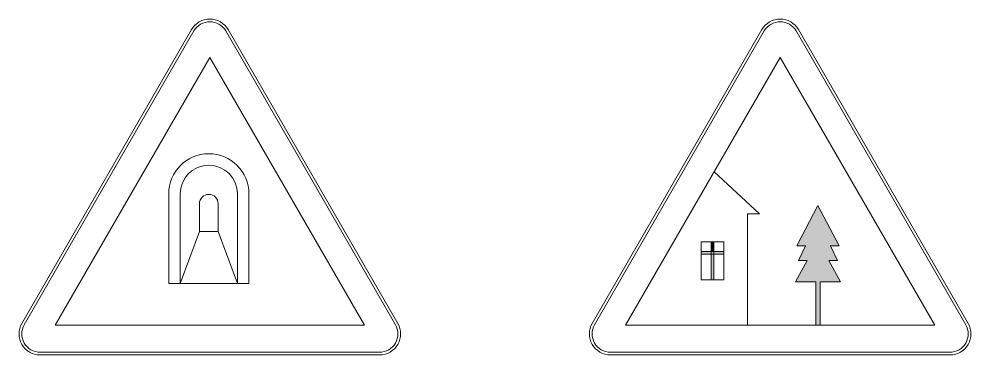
# Model space of a CAD drawing. Header units: millimetres. Extents: x 1182829 to 1183704, y -71582 to -71209.
# Drawn here: x 1182845.41 to 1182853.2, y -71530.03 to -71527.28 of the extents above; entities that cross this region are included whole.
import ezdxf

# ---------------------------------------------------------------- set-up
doc = ezdxf.new("R2010")
doc.units = ezdxf.units.MM
doc.layers.get('0').update_dxf_attribs({"lineweight": 9})

msp = doc.modelspace()

# ---------------------------------------------------------------- hatches: boundary and pattern name
for points in [[(1182852.0475, -71529.1327), (1182852.1187, -71529.1327), (1182851.9447, -71528.8026), (1182851.7707, -71529.1327), (1182851.8419, -71529.1327), (1182851.7841, -71529.2527), (1182851.8552, -71529.2527), (1182851.7618, -71529.4259), (1182851.9259, -71529.4259), (1182851.9259, -71529.7817), (1182851.9634, -71529.7817), (1182851.9634, -71529.4259), (1182852.1276, -71529.4259), (1182852.0341, -71529.2527), (1182852.1053, -71529.2527)], [(1182851.0936, -71529.0983), (1182851.0711, -71529.0983), (1182851.0711, -71529.1783), (1182851.0936, -71529.1783)], [(1182851.0936, -71529.2008), (1182851.0711, -71529.2008), (1182851.0711, -71529.4102), (1182851.0936, -71529.4102)]]:
    msp.add_hatch(color=256).paths.add_polyline_path(points)
h = msp.add_hatch(color=256)
h.paths.add_polyline_path([(1182851.0711, -71529.1783), (1182850.9895, -71529.1783), (1182850.9895, -71529.2008), (1182851.0711, -71529.2008)])
h.paths.add_polyline_path([(1182851.0936, -71529.1783), (1182851.0711, -71529.1783), (1182851.0711, -71529.2008), (1182851.0936, -71529.2008)])
h.paths.add_polyline_path([(1182851.1752, -71529.1783), (1182851.0936, -71529.1783), (1182851.0936, -71529.2008), (1182851.1752, -71529.2008)])

# ---------------------------------------------------------------- linework, layer by layer
for points in [[(1182845.5791, -71530.0255), (1182848.3565, -71530.0255, 0.57735), (1182848.5059, -71529.7667), (1182847.1172, -71527.3614, 0.57735), (1182846.8184, -71527.3614), (1182845.4297, -71529.7667, 0.57735)], [(1182850.2465, -71530.0254), (1182853.0239, -71530.0254, 0.57735), (1182853.1733, -71529.7667), (1182851.7846, -71527.3613, 0.57735), (1182851.4858, -71527.3613), (1182850.0971, -71529.7667, 0.57735)], [(1182845.5791, -71530.003), (1182848.3565, -71530.003, 0.57735), (1182848.4864, -71529.778), (1182847.0977, -71527.3726, 0.57735), (1182846.8379, -71527.3726), (1182845.4492, -71529.778, 0.57735)], [(1182850.2465, -71530.0029), (1182853.0239, -71530.0029, 0.57735), (1182853.1539, -71529.7779), (1182851.7651, -71527.3726, 0.57735), (1182851.5053, -71527.3726), (1182850.1166, -71529.7779, 0.57735)]]:
    msp.add_lwpolyline(points, format="xyb", close=True)
for points in [[(1182848.5059, -71529.7667), (1182847.1172, -71527.3614)], [(1182853.1733, -71529.7667), (1182851.7846, -71527.3613)], [(1182851.0951, -71528.5256), (1182851.4668, -71528.8713)], [(1182847.1942, -71529.44), (1182847.1942, -71528.6887)], [(1182847.2879, -71529.44), (1182847.2879, -71528.6887)], [(1182846.6311, -71529.44), (1182846.6311, -71528.7067)], [(1182846.7249, -71529.44), (1182846.7249, -71528.7067)], [(1182846.883, -71529.0152), (1182846.883, -71528.787)], [(1182847.036, -71529.0152), (1182847.036, -71528.787)], [(1182851.9447, -71528.8026), (1182851.7707, -71529.1327)], [(1182851.9447, -71528.8026), (1182852.1187, -71529.1327)], [(1182851.4668, -71528.8713), (1182851.3677, -71528.8713)], [(1182851.3677, -71528.8713), (1182851.3677, -71529.7817)], [(1182846.7249, -71529.44), (1182846.883, -71529.0152)], [(1182846.883, -71529.0152), (1182847.036, -71529.0152)], [(1182847.1942, -71529.44), (1182847.036, -71529.0152)], [(1182850.9895, -71529.4102), (1182850.9895, -71529.0983)], [(1182850.9895, -71529.0983), (1182851.1752, -71529.0983)], [(1182851.0711, -71529.0983), (1182851.0711, -71529.1783)], [(1182851.0936, -71529.0983), (1182851.0936, -71529.1783)], [(1182851.1752, -71529.0983), (1182851.1752, -71529.4102)], [(1182851.7707, -71529.1327), (1182851.8419, -71529.1327)], [(1182851.8419, -71529.1327), (1182851.7841, -71529.2527)], [(1182852.0475, -71529.1327), (1182852.1053, -71529.2527)], [(1182852.1187, -71529.1327), (1182852.0475, -71529.1327)], [(1182850.9895, -71529.1783), (1182851.0711, -71529.1783)], [(1182850.9895, -71529.2008), (1182851.0711, -71529.2008)], [(1182851.0711, -71529.1783), (1182851.0711, -71529.2008)], [(1182851.0711, -71529.1783), (1182851.0936, -71529.1783)], [(1182851.0711, -71529.2008), (1182851.0936, -71529.2008)], [(1182851.0711, -71529.2008), (1182851.0711, -71529.4102)], [(1182851.0936, -71529.1783), (1182851.0936, -71529.2008)], [(1182851.0936, -71529.1783), (1182851.1752, -71529.1783)], [(1182851.0936, -71529.2008), (1182851.0936, -71529.4102)], [(1182851.0936, -71529.2008), (1182851.1752, -71529.2008)], [(1182851.8552, -71529.2527), (1182851.7618, -71529.4259)], [(1182851.7841, -71529.2527), (1182851.8552, -71529.2527)], [(1182852.0341, -71529.2527), (1182852.1276, -71529.4259)], [(1182852.1053, -71529.2527), (1182852.0341, -71529.2527)], [(1182846.6311, -71529.44), (1182847.2879, -71529.44)], [(1182851.1752, -71529.4102), (1182850.9895, -71529.4102)], [(1182851.0711, -71529.4102), (1182851.0936, -71529.4102)], [(1182851.7618, -71529.4259), (1182851.9259, -71529.4259)], [(1182851.9259, -71529.7817), (1182851.9259, -71529.4259)], [(1182851.9634, -71529.7817), (1182851.9634, -71529.4259)], [(1182852.1276, -71529.4259), (1182851.9634, -71529.4259)], [(1182845.5791, -71530.0255), (1182848.3565, -71530.0255)], [(1182850.2465, -71530.0254), (1182853.0239, -71530.0254)]]:
    msp.add_lwpolyline(points)
for points in [[(1182845.7025, -71529.7817), (1182848.2331, -71529.7817), (1182846.9678, -71527.5901)], [(1182850.3699, -71529.7817), (1182852.9005, -71529.7817), (1182851.6352, -71527.5901)]]:
    msp.add_lwpolyline(points, close=True)
for points in [[(1182847.2879, -71528.7067, 1), (1182846.6311, -71528.7067)], [(1182847.1942, -71528.7067, 1), (1182846.7249, -71528.7067)], [(1182847.036, -71528.787, 1), (1182846.883, -71528.787)]]:
    msp.add_lwpolyline(points, format="xyb")

doc.saveas('drawing.dxf')
